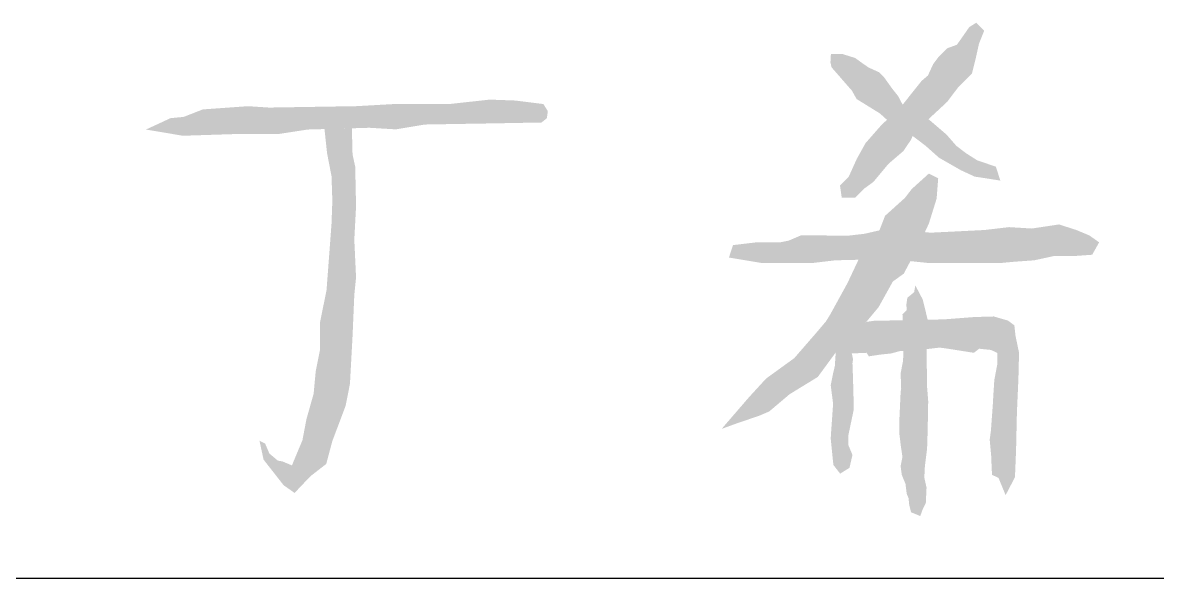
# Model space of a CAD drawing. Extents: x 4554681 to 4680693, y -485691 to -238770.
# Drawn here: x 4655163 to 4656388, y -355834 to -355234 of the extents above; entities that cross this region are included whole.
import ezdxf

# ---------------------------------------------------------------- set-up
doc = ezdxf.new("R2010")
doc.units = 0
doc.header["$LTSCALE"] = 1000
doc.header["$MEASUREMENT"] = 0
doc.layers.get('0').update_dxf_attribs({"linetype": 'CONTINUOUS'})
doc.layers.add('HATCH', color=8, linetype='CONTINUOUS')

msp = doc.modelspace()

# ---------------------------------------------------------------- hatches: boundary and pattern name
at = {"layer": 'HATCH'}
h = msp.add_hatch(color=0, dxfattribs=at)
h.paths.add_polyline_path([(4656160.5, -355355.2), (4656145, -355341.9), (4656141, -355338.5), (4656125.7, -355352.8), (4656123.9, -355356.7), (4656137.5, -355366.9), (4656152.5, -355380.2), (4656176, -355393.6), (4656190.9, -355400.5), (4656204.8, -355402.6), (4656218.6, -355404.8), (4656213.8, -355389.8), (4656193.6, -355382.9), (4656181.8, -355375.4), (4656171.2, -355367.4)])
h.paths.add_polyline_path([(4656141, -355338.5), (4656137.4, -355335.5), (4656128.4, -355329.6), (4656113.5, -355323.7), (4656113.1, -355322.9), (4656100.5, -355335), (4656096.1, -355339.2), (4656106.6, -355348.8), (4656122.5, -355355.7), (4656123.9, -355356.7), (4656125.7, -355352.8)])
h.paths.add_polyline_path([(4656172.7, -355304.6), (4656187.9, -355289.5), (4656191.7, -355274.3), (4656195.5, -355257.2), (4656201.2, -355243), (4656192.6, -355234.4), (4656185, -355239.2), (4656178.4, -355248.7), (4656171.7, -355258.2), (4656161.3, -355262), (4656151.8, -355271.4), (4656146.1, -355279), (4656140.4, -355291.4), (4656133.7, -355297.1), (4656122.3, -355311.3), (4656113.1, -355322.9), (4656113.5, -355323.7), (4656128.4, -355329.6), (4656137.4, -355335.5), (4656141, -355338.5), (4656149.9, -355330.3), (4656161.2, -355319.8)])
h.paths.add_polyline_path([(4656101.8, -355305.6), (4656092.7, -355292.8), (4656087.9, -355288), (4656076.2, -355282.7), (4656069.3, -355277.9), (4656061.8, -355272.5), (4656048.4, -355268.3), (4656035.6, -355268.3), (4656035.1, -355277.3), (4656036.4, -355282.7), (4656041.5, -355288.5), (4656048.7, -355296.8), (4656058.2, -355307.6), (4656063.4, -355316.8), (4656088.5, -355332.3), (4656096.1, -355339.2), (4656100.5, -355335), (4656113.1, -355322.9), (4656108.2, -355313.6)])
h.paths.add_polyline_path([(4656121.9, -355361.1), (4656123.9, -355356.7), (4656122.5, -355355.7), (4656106.6, -355348.8), (4656096.1, -355339.2), (4656089.4, -355345.7), (4656073, -355364.4), (4656063.5, -355381.5), (4656054.9, -355400.5), (4656045.4, -355410), (4656047.3, -355423.3), (4656061.6, -355423.3), (4656071.1, -355413.8), (4656081.5, -355406.2), (4656097.9, -355386.6), (4656113.8, -355373)])
h.paths.add_polyline_path([(4656149.8, -355424.2), (4656151.5, -355402.2), (4656141.4, -355397.2), (4656122.9, -355413.9), (4656115.6, -355423.4), (4656094.1, -355442.8), (4656088, -355458.5), (4656097, -355456.5), (4656137.1, -355460.4), (4656141.4, -355451.2)])
h.paths.add_polyline_path([(4656137.1, -355460.4), (4656097, -355456.5), (4656088, -355458.5), (4656087.1, -355460.9), (4656065.4, -355490.2), (4656098.5, -355489.3), (4656121.5, -355491.7), (4656129.6, -355476.5)])
h.paths.add_polyline_path([(4656325.3, -355471.4), (4656314.8, -355464), (4656300.7, -355458.1), (4656282, -355452.1), (4656252.7, -355456.5), (4656228, -355455), (4656201.5, -355458.1), (4656143.3, -355461), (4656137.1, -355460.4), (4656129.6, -355476.5), (4656121.5, -355491.7), (4656141.8, -355493.8), (4656180.6, -355493.8), (4656217.9, -355493.8), (4656234.3, -355492.3), (4656255.2, -355490.8), (4656276, -355486.3), (4656296.9, -355486.3), (4656317.8, -355484.8)])
h.paths.add_polyline_path([(4656087.1, -355460.9), (4656088, -355458.5), (4656071.8, -355462.2), (4656054.4, -355464.2), (4656026.9, -355464), (4656012, -355464), (4656003, -355464), (4655990.2, -355469.5), (4655980.7, -355471.4), (4655955.3, -355471.4), (4655929.9, -355474.4), (4655925.5, -355487.8), (4655961.3, -355493.8), (4656015, -355493.8), (4656040.3, -355490.8), (4656065.4, -355490.2)])
h.paths.add_polyline_path([(4656102.5, -355513.7), (4656114.3, -355505.2), (4656121.5, -355491.7), (4656098.5, -355489.3), (4656065.4, -355490.2), (4656053.5, -355515.4), (4656034.9, -355549.2), (4656030.1, -355556.9), (4656020.6, -355568.1), (4655996, -355596.4), (4655965.6, -355618.4), (4655947, -355638.7), (4655917.6, -355672.7), (4655936.9, -355665.7), (4655957.2, -355658.9), (4655969, -355653.9), (4655991, -355635.3), (4656021.4, -355616.7), (4656041.8, -355588.9), (4656072.1, -355559.3), (4656087.1, -355541.4)])
h.paths.add_polyline_path([(4656140.1, -355554.8), (4656119.1, -355555.2), (4656113.2, -355555.4), (4656113.5, -355563), (4656114, -355573.7), (4656113.5, -355583.6), (4656114, -355588.7), (4656125.4, -355588.1), (4656131.1, -355587.5), (4656138.9, -355586.6), (4656138.9, -355580)])
h.paths.add_polyline_path([(4656134.8, -355533.1), (4656126.8, -355517.9), (4656125.5, -355525.2), (4656118.2, -355531.2), (4656117.1, -355538.4), (4656117.5, -355544.4), (4656112.9, -355549.1), (4656113.2, -355555.4), (4656119.1, -355555.2), (4656140.1, -355554.8)])
h.paths.add_polyline_path([(4656113.5, -355563), (4656113.2, -355555.4), (4656096.9, -355555.8), (4656083.6, -355555.8), (4656073.8, -355557.3), (4656072.1, -355559.3), (4656041.8, -355588.9), (4656040.8, -355590.3), (4656039.9, -355604.6), (4656038, -355612.8), (4656035.4, -355625.5), (4656038, -355645.7), (4656036.1, -355672.3), (4656035.4, -355683.1), (4656037.3, -355702.1), (4656038.3, -355711.6), (4656045.6, -355721), (4656055.7, -355714.7), (4656058.9, -355700.8), (4656054.4, -355690), (4656054.4, -355679.9), (4656060.1, -355652.7), (4656060.1, -355640.6), (4656059.5, -355618.5), (4656058.9, -355602), (4656059.5, -355597.6), (4656058.2, -355591.3), (4656074.1, -355590.6), (4656076.6, -355594.4), (4656089.3, -355592.5), (4656100.7, -355591.3), (4656110.2, -355588.7), (4656114, -355588.7), (4656113.5, -355583.6), (4656114, -355573.7)])
h.paths.add_polyline_path([(4656233.7, -355560.9), (4656226.8, -355555.8), (4656211.5, -355551.4), (4656190.6, -355552), (4656165.9, -355553.9), (4656157.1, -355554.6), (4656140.1, -355554.8), (4656138.9, -355580), (4656138.9, -355586.6), (4656153.1, -355585), (4656162.1, -355586.2), (4656190, -355590.6), (4656195.7, -355586.2), (4656208.4, -355587.5), (4656215.3, -355590.7), (4656215.3, -355602.9), (4656212.1, -355620), (4656211.3, -355632.1), (4656210.4, -355647.6), (4656208.4, -355674.8), (4656207.1, -355684.3), (4656209, -355705.2), (4656209, -355709), (4656209.6, -355722.3), (4656216.6, -355725.5), (4656224.3, -355744.2), (4656234.4, -355724.8), (4656235.6, -355695.1), (4656236.5, -355654.9), (4656238.1, -355619.1), (4656238.8, -355590.6), (4656235, -355572.3)])
h.paths.add_polyline_path([(4656138.9, -355586.6), (4656131.1, -355587.5), (4656125.4, -355588.1), (4656114, -355588.7), (4656113.5, -355599.5), (4656110.9, -355612.8), (4656111.5, -355628.7), (4656110.9, -355633.3), (4656109.6, -355661.9), (4656109.6, -355678.5), (4656111.1, -355690.9), (4656112.9, -355702.9), (4656110.9, -355713), (4656112.2, -355722.3), (4656116.2, -355732.2), (4656117.5, -355742.8), (4656119.5, -355747.5), (4656120.2, -355754.8), (4656122.2, -355762.7), (4656132.1, -355766.7), (4656134.8, -355759.4), (4656138.1, -355752.8), (4656138.9, -355736.1), (4656136.5, -355725.2), (4656137.1, -355713.2), (4656139.5, -355693.9), (4656140.1, -355675.2), (4656140.7, -355642.7), (4656139.5, -355627.6)])
h = msp.add_hatch(color=0, dxfattribs=at)
h.paths.add_polyline_path([(4655729.9, -355329.8), (4655725.1, -355322.2), (4655694.7, -355318.4), (4655667.2, -355317.4), (4655623.5, -355322.2), (4655563.7, -355322.2), (4655522.9, -355324.5), (4655490.6, -355325), (4655428.9, -355326), (4655406, -355324.5), (4655385.2, -355326), (4655357.3, -355328), (4655336.5, -355336.1), (4655322.5, -355337.4), (4655295.9, -355349.7), (4655335.8, -355356.4), (4655394.7, -355354.5), (4655439.3, -355354.5), (4655470.6, -355349.7), (4655502.9, -355348.8), (4655537.1, -355347.8), (4655565.9, -355349.5), (4655576, -355347.8), (4655596.9, -355344.3), (4655637.7, -355343.6), (4655668.2, -355343.1), (4655723.2, -355342.1), (4655728.9, -355337.4)])
h.paths.add_polyline_path([(4655518.3, -355348.3), (4655502.9, -355348.8), (4655488.7, -355349.2), (4655491.5, -355375.3), (4655496.3, -355400), (4655497.2, -355426.6), (4655496.3, -355451.2), (4655494.4, -355476.9), (4655490.9, -355523.2), (4655483.9, -355557.5), (4655483.7, -355588.3), (4655479.2, -355610.8), (4655477, -355634.7), (4655469.2, -355662.3), (4655464.9, -355684.9), (4655456.6, -355704.7), (4655451, -355718.4), (4655444.6, -355733.5), (4655456.4, -355741.8), (4655473.5, -355723.8), (4655490.6, -355710.5), (4655497.2, -355685.8), (4655511.5, -355647.9), (4655516.2, -355624.1), (4655519, -355572.9), (4655520.9, -355528.3), (4655522.8, -355509.3), (4655520.9, -355468.5), (4655522.8, -355432.5), (4655521.9, -355389.8), (4655519, -355376.5)])
h.paths.add_polyline_path([(4655453.6, -355712.1), (4655443, -355707.7), (4655438.4, -355707), (4655429.2, -355699.3), (4655424.6, -355688.5), (4655418.5, -355685.5), (4655422.9, -355705.8), (4655429.2, -355713.9), (4655444.6, -355733.5), (4655451, -355718.4)])

# ---------------------------------------------------------------- linework, layer by layer
msp.add_line((4653354.8, -355833.9), (4658854.8, -355833.9))

doc.saveas('drawing.dxf')
